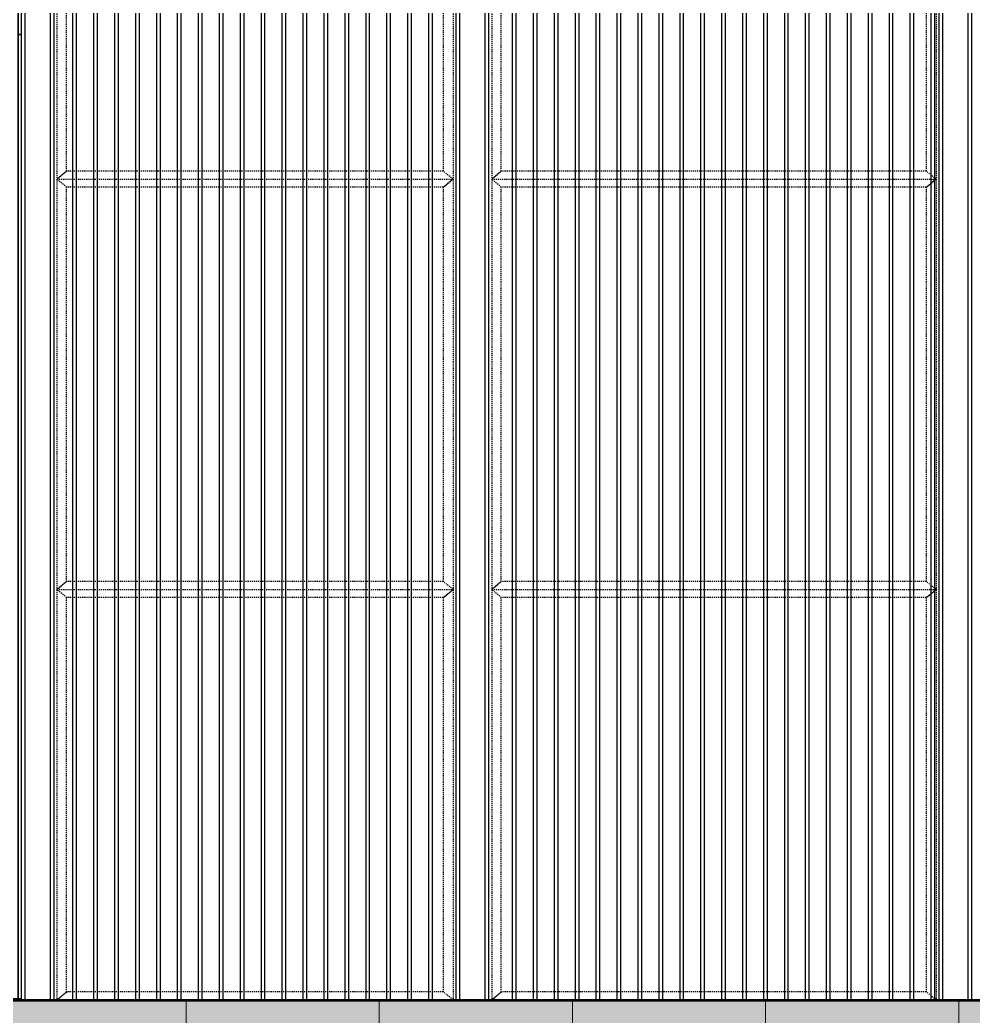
# Model space of a CAD drawing. Header units: millimetres. Extents: x -25371 to 2282244, y -90657 to 147824.
# Drawn here: x 1831195 to 1834155, y -1023 to 2072 of the extents above; entities that cross this region are included whole.
import ezdxf
from ezdxf.xclip import XClip

# ---------------------------------------------------------------- set-up
doc = ezdxf.new("R2010")
doc.units = ezdxf.units.MM
doc.header["$XCLIPFRAME"] = 0
doc.set_wipeout_variables(frame=1)
for name, pattern in [('CENTER', [50.8, 31.75, -6.35, 6.35, -6.35]), ('DPA_Hidden 100', [6, 4, -2]), ('TA_GL_000.90000', [2.475, 0.9, -0.225, 0.225, -0.225, 0.9]), ('TA_HL_001.00000', [6.5, 3.55, -2.95])]:
    doc.linetypes.add(name, pattern=pattern)
for name, color, linetype in [('000 - 0_SYM_DWG_GRIDLINE_MAIN_COLOR_251', 7, 'Continuous'), ('000 - GRID', 7, 'CENTER'), ('010 - ASPG_EXTR_MAIN_COLOR_2', 7, 'Continuous'), ('010 - ASPG_EXTR_WIPEOUT_', 7, 'Continuous'), ('010 - ASPG_FRAMING_MAIN_COLOR_1', 7, 'Continuous'), ('010 - ASPG_FRAMING_SUB_COLOR_2', 7, 'Continuous')]:
    doc.layers.add(name, color=color, linetype=linetype)
for name, color, linetype, lineweight in [('A-DETL', 7, 'Continuous', 70), ('A-FLOR-E', 7, 'Continuous', 35), ('A-GENM', 7, 'Continuous', 35), ('A-GLAZ-CURT', 7, 'Continuous', 35), ('A-GLAZ-CWMG', 7, 'Continuous', 35), ('A-WALL-PATT', 7, 'Continuous', 50), ('I-WALL-E', 7, 'Continuous', 50)]:
    doc.layers.add(name, color=color, linetype=linetype, lineweight=lineweight)
doc.styles.add('TA', font='', dxfattribs={"height": 4.5})
doc.styles.get('TA').set_extended_font_data('Cordia New')

# ---------------------------------------------------------------- blocks, each defined once
blk = doc.blocks.new('Rectangular Mullion - Mullion_Top_C-Channel-4573873-VS01 - ELEVATION 3')
at = {"layer": 'A-GLAZ-CWMG', "color": 7}
for p, q in [((-5263.2, 106500), (-5263.2, 106600)), ((-5263.2, 106600), (-5263.2, 106590)), ((-3860.7, 106600), (-5263.2, 106600)), ((-3860.7, 106600), (-5263.2, 106600)), ((-3860.7, 106590), (-3860.7, 106600)), ((-3860.7, 106600), (-3860.7, 106500)), ((-5263.2, 106590), (-5263.2, 106510)), ((-3860.7, 106510), (-3860.7, 106590)), ((-5263.2, 106510), (-5263.2, 106500)), ((-5263.2, 106500), (-3860.7, 106500)), ((-3860.7, 106500), (-5263.2, 106500)), ((-3860.7, 106500), (-3860.7, 106510))]:
    blk.add_line(p, q, dxfattribs=at)
blk = doc.blocks.new('Rectangular Mullion - 45 x 100mm-5525156-VS01 - ELEVATION 3')
at = {"layer": 'A-GLAZ-CWMG', "color": 7}
for p, q in [((-5308.2, 106600), (-5263.2, 106600)), ((-5263.2, 106600), (-5308.2, 106600)), ((-5308.2, 103600), (-5308.2, 106600)), ((-5308.2, 106600), (-5308.2, 103600)), ((-5263.2, 106600), (-5263.2, 103600)), ((-5263.2, 106600), (-5263.2, 103600)), ((-5308.2, 103600), (-5263.2, 103600)), ((-5263.2, 103600), (-5308.2, 103600))]:
    blk.add_line(p, q, dxfattribs=at)
blk = doc.blocks.new('DPA_CP_Entrance Louver Grill Vertical Z - Louver Grill Vertical Z-5514034-VS01 - ELEVATION 3')
at = {"layer": 'A-GLAZ-CURT', "color": 7}
for p, q in [((-2265.7, 106500), (-2315.7, 106500)), ((-2315.7, 106500), (-2265.7, 106500)), ((-2315.7, 106500), (-2315.7, 103645)), ((-2315.7, 106500), (-2315.7, 103645)), ((-2265.7, 106500), (-2315.7, 106500)), ((-2315.7, 106500), (-2267.7, 106500)), ((-2315.7, 103645), (-2315.7, 106500)), ((-2315.7, 103645), (-2315.7, 106500)), ((-2315.7, 106450), (-2315.7, 106500)), ((-2315.7, 106500), (-2315.7, 106450)), ((-2315.7, 106500), (-860.7, 106500)), ((-2315.7, 106500), (-860.7, 106500)), ((-2267.7, 106500), (-2265.7, 106500)), ((-2267.7, 103645), (-2267.7, 106500)), ((-2267.7, 103645), (-2267.7, 106500)), ((-2265.7, 103645), (-2265.7, 106500)), ((-2265.7, 106500), (-2265.7, 103645)), ((-860.7, 106500), (-910.7, 106500)), ((-910.7, 106500), (-860.7, 106500)), ((-910.7, 106500), (-908.7, 106500)), ((-860.7, 106500), (-910.7, 106500)), ((-910.7, 103645), (-910.7, 106500)), ((-910.7, 106500), (-910.7, 103645)), ((-908.7, 106500), (-860.7, 106500)), ((-908.7, 106500), (-908.7, 103645)), ((-908.7, 106500), (-908.7, 103645)), ((-860.7, 103645), (-860.7, 106500)), ((-860.7, 106500), (-860.7, 103645)), ((-860.7, 106500), (-860.7, 103645)), ((-860.7, 106500), (-860.7, 103645)), ((-860.7, 106450), (-860.7, 106500)), ((-860.7, 106500), (-860.7, 106450)), ((-2265.7, 103705), (-2265.7, 106450)), ((-2265.7, 106450), (-2265.7, 103705)), ((-910.7, 106450), (-2265.7, 106450)), ((-2265.7, 106450), (-910.7, 106450)), ((-2265.7, 106450), (-910.7, 106450)), ((-910.7, 106450), (-2265.7, 106450)), ((-2265.7, 103705), (-2265.7, 106450)), ((-2265.7, 106450), (-2265.7, 103705)), ((-910.7, 106450), (-910.7, 103705)), ((-910.7, 106450), (-910.7, 103705)), ((-910.7, 106450), (-910.7, 103705)), ((-910.7, 106450), (-910.7, 103705)), ((-2315.7, 103645), (-2315.7, 103705)), ((-2315.7, 103705), (-2315.7, 103645)), ((-2265.7, 103705), (-910.7, 103705)), ((-2265.7, 103705), (-910.7, 103705)), ((-2265.7, 103705), (-910.7, 103705)), ((-910.7, 103705), (-2265.7, 103705)), ((-860.7, 103645), (-860.7, 103705)), ((-860.7, 103705), (-860.7, 103645)), ((-2265.7, 103645), (-2315.7, 103645)), ((-2315.7, 103645), (-2265.7, 103645)), ((-2267.7, 103645), (-2315.7, 103645)), ((-2315.7, 103645), (-2265.7, 103645)), ((-860.7, 103645), (-2315.7, 103645)), ((-2315.7, 103645), (-860.7, 103645)), ((-2265.7, 103645), (-2267.7, 103645)), ((-860.7, 103645), (-910.7, 103645)), ((-910.7, 103645), (-860.7, 103645)), ((-910.7, 103645), (-860.7, 103645)), ((-908.7, 103645), (-910.7, 103645)), ((-860.7, 103645), (-908.7, 103645))]:
    blk.add_line(p, q, dxfattribs=at)
blk = doc.blocks.new('DPA_CP_Entrance Louver Grill Vertical Z - Louver Grill Vertical Z-5598109-VS01 - ELEVATION 3')
at = {"layer": 'A-GLAZ-CURT', "color": 7}
for p, q in [((-5213.2, 106500), (-5263.2, 106500)), ((-5263.2, 106500), (-5213.2, 106500)), ((-5263.2, 106500), (-5263.2, 103645)), ((-5263.2, 106500), (-5263.2, 103645)), ((-5213.2, 106500), (-5263.2, 106500)), ((-5263.2, 106500), (-5215.2, 106500)), ((-5263.2, 103645), (-5263.2, 106500)), ((-5263.2, 103645), (-5263.2, 106500)), ((-5263.2, 106450), (-5263.2, 106500)), ((-5263.2, 106500), (-5263.2, 106450)), ((-5263.2, 106500), (-3860.7, 106500)), ((-5263.2, 106500), (-3860.7, 106500)), ((-5215.2, 106500), (-5213.2, 106500)), ((-5215.2, 103645), (-5215.2, 106500)), ((-5215.2, 103645), (-5215.2, 106500)), ((-5213.2, 103645), (-5213.2, 106500)), ((-5213.2, 106500), (-5213.2, 103645)), ((-3860.7, 106500), (-3910.7, 106500)), ((-3910.7, 106500), (-3860.7, 106500)), ((-3910.7, 106500), (-3908.7, 106500)), ((-3860.7, 106500), (-3910.7, 106500)), ((-3910.7, 103645), (-3910.7, 106500)), ((-3910.7, 106500), (-3910.7, 103645)), ((-3908.7, 106500), (-3860.7, 106500)), ((-3908.7, 106500), (-3908.7, 103645)), ((-3908.7, 106500), (-3908.7, 103645)), ((-3860.7, 103645), (-3860.7, 106500)), ((-3860.7, 106500), (-3860.7, 103645)), ((-3860.7, 106500), (-3860.7, 103645)), ((-3860.7, 106500), (-3860.7, 103645)), ((-3860.7, 106450), (-3860.7, 106500)), ((-3860.7, 106500), (-3860.7, 106450)), ((-5213.2, 103705), (-5213.2, 106450)), ((-5213.2, 106450), (-5213.2, 103705)), ((-3910.7, 106450), (-5213.2, 106450)), ((-5213.2, 106450), (-3910.7, 106450)), ((-5213.2, 106450), (-3910.7, 106450)), ((-3910.7, 106450), (-5213.2, 106450)), ((-5213.2, 103705), (-5213.2, 106450)), ((-5213.2, 106450), (-5213.2, 103705)), ((-3910.7, 106450), (-3910.7, 103705)), ((-3910.7, 106450), (-3910.7, 103705)), ((-3910.7, 106450), (-3910.7, 103705)), ((-3910.7, 106450), (-3910.7, 103705)), ((-5263.2, 103645), (-5263.2, 103705)), ((-5263.2, 103705), (-5263.2, 103645)), ((-5213.2, 103705), (-3910.7, 103705)), ((-5213.2, 103705), (-3910.7, 103705)), ((-5213.2, 103705), (-3910.7, 103705)), ((-3910.7, 103705), (-5213.2, 103705)), ((-3860.7, 103645), (-3860.7, 103705)), ((-3860.7, 103705), (-3860.7, 103645)), ((-5213.2, 103645), (-5263.2, 103645)), ((-5263.2, 103645), (-5213.2, 103645)), ((-5215.2, 103645), (-5263.2, 103645)), ((-5263.2, 103645), (-5213.2, 103645)), ((-3860.7, 103645), (-5263.2, 103645)), ((-5263.2, 103645), (-3860.7, 103645)), ((-5213.2, 103645), (-5215.2, 103645)), ((-3860.7, 103645), (-3910.7, 103645)), ((-3910.7, 103645), (-3860.7, 103645)), ((-3910.7, 103645), (-3860.7, 103645)), ((-3908.7, 103645), (-3910.7, 103645)), ((-3860.7, 103645), (-3908.7, 103645))]:
    blk.add_line(p, q, dxfattribs=at)
blk = doc.blocks.new('Rectangular Mullion - Mullion_Top_C-Channel-4573259-VS01 - ELEVATION 3')
at = {"layer": 'A-GLAZ-CWMG', "color": 7}
for p, q in [((-2315.7, 106500), (-2315.7, 106600)), ((-2315.7, 106600), (-2315.7, 106590)), ((-860.7, 106600), (-2315.7, 106600)), ((-860.7, 106600), (-2315.7, 106600)), ((-860.7, 106590), (-860.7, 106600)), ((-860.7, 106600), (-860.7, 106500)), ((-2315.7, 106590), (-2315.7, 106510)), ((-860.7, 106510), (-860.7, 106590)), ((-2315.7, 106510), (-2315.7, 106500)), ((-2315.7, 106500), (-860.7, 106500)), ((-860.7, 106500), (-2315.7, 106500)), ((-860.7, 106500), (-860.7, 106510))]:
    blk.add_line(p, q, dxfattribs=at)
blk = doc.blocks.new('Rectangular Mullion - 45 x 100mm-4573260-VS01 - ELEVATION 3')
at = {"layer": 'A-GLAZ-CWMG', "color": 7}
for p, q in [((-2315.7, 103600), (-2315.7, 103645)), ((-2315.7, 103645), (-2315.7, 103600)), ((-2315.7, 103645), (-860.7, 103645)), ((-2315.7, 103645), (-860.7, 103645)), ((-860.7, 103600), (-860.7, 103645)), ((-860.7, 103645), (-860.7, 103600)), ((-860.7, 103600), (-2315.7, 103600)), ((-2315.7, 103600), (-860.7, 103600))]:
    blk.add_line(p, q, dxfattribs=at)
blk = doc.blocks.new('Rectangular Mullion - 45 x 100mm-4573874-VS01 - ELEVATION 3')
at = {"layer": 'A-GLAZ-CWMG', "color": 7}
for p, q in [((-5263.2, 103600), (-5263.2, 103645)), ((-5263.2, 103645), (-5263.2, 103600)), ((-5263.2, 103645), (-3860.7, 103645)), ((-5263.2, 103645), (-3860.7, 103645)), ((-3860.7, 103600), (-3860.7, 103645)), ((-3860.7, 103645), (-3860.7, 103600)), ((-3860.7, 103600), (-5263.2, 103600)), ((-5263.2, 103600), (-3860.7, 103600))]:
    blk.add_line(p, q, dxfattribs=at)
blk = doc.blocks.new('Rectangular Mullion - 45 x 100mm-5524821-VS01 - ELEVATION 3')
at = {"layer": 'A-GLAZ-CWMG', "color": 7}
for p, q in [((-860.7, 106600), (-815.7, 106600)), ((-815.7, 106600), (-860.7, 106600)), ((-860.7, 103600), (-860.7, 106600)), ((-860.7, 106600), (-860.7, 103600)), ((-815.7, 106600), (-815.7, 103600)), ((-815.7, 106600), (-815.7, 103600)), ((-860.7, 103600), (-815.7, 103600)), ((-815.7, 103600), (-860.7, 103600))]:
    blk.add_line(p, q, dxfattribs=at)
blk = doc.blocks.new('GM_Louver Grill Vertical Z1 - Z Profile-5514099-VS01 - ELEVATION 3')
at = {"layer": 'A-GENM', "color": 7, "lineweight": 9}
blk.add_line((-640.3, 103645), (-640.3, 106500), dxfattribs=at)
blk = doc.blocks.new('Rectangular Mullion - 45 x 100mm-5598520-VS01 - ELEVATION 3')
at = {"layer": 'A-GLAZ-CWMG', "color": 7}
for p, q in [((-5308.2, 108700), (-5263.2, 108700)), ((-5263.2, 108700), (-5308.2, 108700)), ((-5308.2, 106600), (-5308.2, 108700)), ((-5308.2, 108700), (-5308.2, 106600)), ((-5263.2, 108700), (-5263.2, 106600)), ((-5263.2, 108700), (-5263.2, 106600)), ((-5308.2, 106600), (-5263.2, 106600)), ((-5263.2, 106600), (-5308.2, 106600))]:
    blk.add_line(p, q, dxfattribs=at)
blk = doc.blocks.new('Rectangular Mullion - 45 x 100mm-5598452-VS01 - ELEVATION 3')
at = {"layer": 'A-GLAZ-CWMG', "color": 7}
for p, q in [((-860.7, 108700), (-815.7, 108700)), ((-815.7, 108700), (-860.7, 108700)), ((-860.7, 106600), (-860.7, 108700)), ((-860.7, 108700), (-860.7, 106600)), ((-815.7, 108700), (-815.7, 106600)), ((-815.7, 108700), (-815.7, 106600)), ((-860.7, 106600), (-815.7, 106600)), ((-815.7, 106600), (-860.7, 106600))]:
    blk.add_line(p, q, dxfattribs=at)
blk = doc.blocks.new('C-1-VS01-AR-2562-01 -B_20260615-142721_ELEVATION_3_EX')
at = {"layer": 'A-WALL-PATT', "lineweight": 9}
h = blk.add_hatch(dxfattribs=at)
h.set_pattern_fill('FP_3', style=0, pattern_type=2)
h.set_pattern_definition([(0, (-71649.76, 0), (812.8, 203.2), [33.528, -576.072, 33.528, -576.072, -3251.2]), (0, (-71649.76, 0), (812.8, 203.2), [-1219.2, 33.528, -1185.672, 33.528, -576.072, -1422.4]), (0, (-71649.76, 0), (812.8, 203.2), [-3048, 33.528, -372.872, 33.528, -982.472]), (120, (-71344.96, 101.6), (-582.37636, 602.30545), [33.528, -576.072, 33.528, -3827.272]), (120, (-71344.96, 101.6), (-582.37636, 602.30545), [-643.128, -576.072, 33.528, -1185.672, -2032]), (120, (-71344.96, 101.6), (-582.37636, 602.30545), [-2438.4, 33.528, -576.072, 33.528, -1388.872]), (120, (-71344.96, 101.6), (-582.37636, 602.30545), [-3081.528, -372.872, 33.528, -982.472]), (240, (-71243.36, 508), (-230.42364, -805.50545), [33.528, -576.072, 33.528, -576.072, -3251.2]), (240, (-71243.36, 508), (-230.42364, -805.50545), [-1219.2, 33.528, -1185.672, 33.528, -576.072, -1422.4]), (240, (-71243.36, 508), (-230.42364, -805.50545), [-3048, 33.528, -372.872, 33.528, -982.472])])
h.paths.add_polyline_path([(18783.4, 101100), (23287.6, 101100), (23287.6, 101102), (23717.6, 101102), (23717.6, 101100), (23737.6, 101100), (23737.6, 101102), (24167.6, 101102), (24167.6, 101100), (24538.8, 101100), (24538.8, 103600), (-9849.1, 103600), (-9849.1, 101100), (221.6, 101100), (221.6, 101102), (651.6, 101102), (651.6, 101100), (671.6, 101100), (671.6, 101102), (1101.6, 101102), (1101.6, 101100), (12559.3, 101100), (12559.3, 101102), (12989.3, 101102), (12989.3, 101100), (13009.3, 101100), (13009.3, 101102), (13439.3, 101102), (13439.3, 101100), (18602.1, 101100)])
h = blk.add_hatch(dxfattribs=at)
h.set_pattern_fill('FP_4', style=0, pattern_type=2)
h.set_pattern_definition([(0, (24510.75, 101170), (0, 600), []), (90, (24510.75, 101170), (-600, 4e-14), [])])
h.paths.add_polyline_path([(18783.4, 101100), (23287.6, 101100), (23287.6, 101102), (23717.6, 101102), (23717.6, 101100), (23737.6, 101100), (23737.6, 101102), (24167.6, 101102), (24167.6, 101100), (24538.8, 101100), (24538.8, 103600), (-9849.1, 103600), (-9849.1, 101100), (221.6, 101100), (221.6, 101102), (651.6, 101102), (651.6, 101100), (671.6, 101100), (671.6, 101102), (1101.6, 101102), (1101.6, 101100), (12559.3, 101100), (12559.3, 101102), (12989.3, 101102), (12989.3, 101100), (13009.3, 101100), (13009.3, 101102), (13439.3, 101102), (13439.3, 101100), (18602.1, 101100)])
at = {"layer": 'A-DETL', "color": 7, "linetype": 'DPA_Hidden 100', "lineweight": 9}
for p, q in [((18595, 107397.5), (24520, 103600)), ((24434.3, 107397.5), (18595, 103605.5))]:
    blk.add_line(p, q, dxfattribs=at)
at = {"layer": 'A-DETL', "color": 7}
for p, q in [((24538.8, 103600), (-9849.1, 103600)), ((12450, 103600), (24482.7, 103600))]:
    blk.add_line(p, q, dxfattribs=at)
at = {"layer": 'A-FLOR-E', "color": 7, "lineweight": 50}
for p, q in [((18978.1, 103600), (16979.4, 103600)), ((24482.7, 103600), (19248.7, 103600))]:
    blk.add_line(p, q, dxfattribs=at)
at = {"layer": 'I-WALL-E', "color": 7}
blk.add_line((-9699.1, 103600), (24482.7, 103600), dxfattribs=at)
at = {"layer": 'A-GENM', "color": 7}
for p in [(19335.3, 0), (19409, 0), (19482.6, 0), (19556.3, 0), (19630, 0), (19703.7, 0), (19777.3, 0), (19851, 0), (19924.7, 0), (19998.4, 0), (20072, 0), (20145.7, 0), (20219.4, 0), (20293.1, 0), (20366.7, 0), (20440.4, 0), (20514.1, 0), (20587.8, 0), (20782.8, 0), (20859.5, 0), (20936.3, 0), (21013.1, 0), (21089.8, 0), (21166.6, 0), (21243.4, 0), (21320.1, 0), (21396.9, 0), (21473.7, 0), (21550.4, 0), (21627.2, 0), (21704, 0), (21780.7, 0), (21857.5, 0), (21934.2, 0), (22011, 0), (22087.8, 0)]:
    blk.add_blockref('GM_Louver Grill Vertical Z1 - Z Profile-5514099-VS01 - ELEVATION 3', p, dxfattribs=at)
at = {"layer": 'A-GLAZ-CURT', "color": 7}
for name, p in [('DPA_CP_Entrance Louver Grill Vertical Z - Louver Grill Vertical Z-5598109-VS01 - ELEVATION 3', (23858.2, 0)), ('DPA_CP_Entrance Louver Grill Vertical Z - Louver Grill Vertical Z-5514034-VS01 - ELEVATION 3', (22358.2, 0))]:
    blk.add_blockref(name, p, dxfattribs=at)
at = {"layer": 'A-GLAZ-CWMG', "color": 7}
for name, p in [('Rectangular Mullion - 45 x 100mm-5598520-VS01 - ELEVATION 3', (23858.2, 0)), ('Rectangular Mullion - 45 x 100mm-5598452-VS01 - ELEVATION 3', (20858.2, 0)), ('Rectangular Mullion - 45 x 100mm-5598452-VS01 - ELEVATION 3', (22358.2, 0)), ('Rectangular Mullion - 45 x 100mm-4573874-VS01 - ELEVATION 3', (23858.2, 3000)), ('Rectangular Mullion - 45 x 100mm-4573260-VS01 - ELEVATION 3', (22358.2, 3000)), ('Rectangular Mullion - 45 x 100mm-5525156-VS01 - ELEVATION 3', (23858.2, 0)), ('Rectangular Mullion - Mullion_Top_C-Channel-4573873-VS01 - ELEVATION 3', (23858.2, 0)), ('Rectangular Mullion - 45 x 100mm-5524821-VS01 - ELEVATION 3', (20858.2, 0)), ('Rectangular Mullion - Mullion_Top_C-Channel-4573259-VS01 - ELEVATION 3', (22358.2, 0)), ('Rectangular Mullion - 45 x 100mm-5524821-VS01 - ELEVATION 3', (22358.2, 0)), ('Rectangular Mullion - 45 x 100mm-4573874-VS01 - ELEVATION 3', (23858.2, 0)), ('Rectangular Mullion - 45 x 100mm-4573260-VS01 - ELEVATION 3', (22358.2, 0))]:
    blk.add_blockref(name, p, dxfattribs=at)
blk = doc.blocks.new('*U974')
at = {"layer": '000 - 0_SYM_DWG_GRIDLINE_MAIN_COLOR_251', "color": 7, "linetype": 'ByBlock', "ltscale": 5}
blk.add_line((20, 0), (-588.498, 0), dxfattribs=at)
at = {"color": 7, "style": 'TA', "flags": 1}
blk.add_attdef('LOCATION', (6, -6), '', height=4.5, rotation=270, dxfattribs=at)
blk = doc.blocks.new('C-1-VS01_REV00_20260615-145551_ELEVATION_3_DIMS-2')
at = {"layer": '000 - GRID', "color": 7, "linetype": 'TA_GL_000.90000', "xscale": 50.00000000000004, "yscale": 50.00000000000004, "zscale": 50.00000000000004, "rotation": 180}
blk.add_blockref('*U974', (2686.7, 103600), dxfattribs=at)
blk = doc.blocks.new('*U1545')
at = {"color": 7}
blk.add_wipeout([(50, 0), (1450, 0), (1450, 5100), (50, 5100)], dxfattribs=at).dxf.layer = '010 - ASPG_EXTR_WIPEOUT_'
at = {"layer": '010 - ASPG_EXTR_MAIN_COLOR_2', "color": 7}
for points in [[(129.8, 0), (140, 0), (140, 5100), (129.8, 5100)], [(194.8, 0), (205, 0), (205, 5100), (194.8, 5100)], [(259.8, 0), (270, 0), (270, 5100), (259.8, 5100)], [(324.8, 0), (335, 0), (335, 5100), (324.8, 5100)], [(389.8, 0), (400, 0), (400, 5100), (389.8, 5100)], [(454.8, 0), (465, 0), (465, 5100), (454.8, 5100)], [(519.8, 0), (530, 0), (530, 5100), (519.8, 5100)], [(584.8, 0), (595, 0), (595, 5100), (584.8, 5100)], [(649.8, 0), (660, 0), (660, 5100), (649.8, 5100)], [(714.8, 0), (725, 0), (725, 5100), (714.8, 5100)], [(779.8, 0), (790, 0), (790, 5100), (779.8, 5100)], [(844.8, 0), (855, 0), (855, 5100), (844.8, 5100)], [(909.8, 0), (920, 0), (920, 5100), (909.8, 5100)], [(974.8, 0), (985, 0), (985, 5100), (974.8, 5100)], [(1039.8, 0), (1050, 0), (1050, 5100), (1039.8, 5100)], [(1104.8, 0), (1115, 0), (1115, 5100), (1104.8, 5100)], [(1169.8, 0), (1180, 0), (1180, 5100), (1169.8, 5100)], [(1234.8, 0), (1245, 0), (1245, 5100), (1234.8, 5100)], [(1299.8, 0), (1310, 0), (1310, 5100), (1299.8, 5100)], [(1364.8, 0), (1375, 0), (1375, 5100), (1364.8, 5100)]]:
    blk.add_lwpolyline(points, close=True, dxfattribs=at)
at = {"layer": '010 - ASPG_FRAMING_SUB_COLOR_2', "color": 7}
blk.add_lwpolyline([(50, 0), (1450, 0), (1450, 5100), (50, 5100)], close=True, dxfattribs=at)
at = {"color": 7}
for points in [[(-50, 0), (50, 0), (50, 5100), (-50, 5100)], [(1450, 0), (1550, 0), (1550, 5100), (1450, 5100)]]:
    blk.add_wipeout(points, dxfattribs=at).dxf.layer = '010 - ASPG_EXTR_WIPEOUT_'
at = {"layer": '010 - ASPG_EXTR_MAIN_COLOR_2', "color": 7}
blk.add_lwpolyline([(64.8, 0), (75, 0), (75, 5100), (64.8, 5100)], close=True, dxfattribs=at)
at = {"layer": '010 - ASPG_FRAMING_MAIN_COLOR_1', "color": 7}
for points in [[(-50, 0), (-40, 0), (-40, 5100), (-50, 5100)], [(40, 0), (50, 0), (50, 5100), (40, 5100)], [(1450, 0), (1460, 0), (1460, 5100), (1450, 5100)], [(1540, 0), (1550, 0), (1550, 5100), (1540, 5100)]]:
    blk.add_lwpolyline(points, close=True, dxfattribs=at)
at = {"layer": '010 - ASPG_FRAMING_SUB_COLOR_2', "color": 7}
for points in [[(-50, 0), (50, 0), (50, 5100), (-50, 5100)], [(1450, 0), (1550, 0), (1550, 5100), (1450, 5100)]]:
    blk.add_lwpolyline(points, close=True, dxfattribs=at)
blk = doc.blocks.new('*U1547')
at = {"color": 7}
blk.add_wipeout([(50, 0), (1450, 0), (1450, 5100), (50, 5100)], dxfattribs=at).dxf.layer = '010 - ASPG_EXTR_WIPEOUT_'
at = {"layer": '010 - ASPG_EXTR_MAIN_COLOR_2', "color": 7}
for points in [[(129.8, 0), (140, 0), (140, 5100), (129.8, 5100)], [(194.8, 0), (205, 0), (205, 5100), (194.8, 5100)], [(259.8, 0), (270, 0), (270, 5100), (259.8, 5100)], [(324.8, 0), (335, 0), (335, 5100), (324.8, 5100)], [(389.8, 0), (400, 0), (400, 5100), (389.8, 5100)], [(454.8, 0), (465, 0), (465, 5100), (454.8, 5100)], [(519.8, 0), (530, 0), (530, 5100), (519.8, 5100)], [(584.8, 0), (595, 0), (595, 5100), (584.8, 5100)], [(649.8, 0), (660, 0), (660, 5100), (649.8, 5100)], [(714.8, 0), (725, 0), (725, 5100), (714.8, 5100)], [(779.8, 0), (790, 0), (790, 5100), (779.8, 5100)], [(844.8, 0), (855, 0), (855, 5100), (844.8, 5100)], [(909.8, 0), (920, 0), (920, 5100), (909.8, 5100)], [(974.8, 0), (985, 0), (985, 5100), (974.8, 5100)], [(1039.8, 0), (1050, 0), (1050, 5100), (1039.8, 5100)], [(1104.8, 0), (1115, 0), (1115, 5100), (1104.8, 5100)], [(1169.8, 0), (1180, 0), (1180, 5100), (1169.8, 5100)], [(1234.8, 0), (1245, 0), (1245, 5100), (1234.8, 5100)], [(1299.8, 0), (1310, 0), (1310, 5100), (1299.8, 5100)], [(1364.8, 0), (1375, 0), (1375, 5100), (1364.8, 5100)]]:
    blk.add_lwpolyline(points, close=True, dxfattribs=at)
at = {"layer": '010 - ASPG_FRAMING_SUB_COLOR_2', "color": 7}
blk.add_lwpolyline([(50, 0), (1450, 0), (1450, 5100), (50, 5100)], close=True, dxfattribs=at)
at = {"color": 7}
for points in [[(-50, 0), (50, 0), (50, 5100), (-50, 5100)], [(1450, 0), (1550, 0), (1550, 5100), (1450, 5100)]]:
    blk.add_wipeout(points, dxfattribs=at).dxf.layer = '010 - ASPG_EXTR_WIPEOUT_'
at = {"layer": '010 - ASPG_EXTR_MAIN_COLOR_2', "color": 7}
blk.add_lwpolyline([(64.8, 0), (75, 0), (75, 5100), (64.8, 5100)], close=True, dxfattribs=at)
at = {"layer": '010 - ASPG_FRAMING_MAIN_COLOR_1', "color": 7}
for points in [[(-50, 0), (-40, 0), (-40, 5100), (-50, 5100)], [(40, 0), (50, 0), (50, 5100), (40, 5100)], [(1450, 0), (1460, 0), (1460, 5100), (1450, 5100)], [(1540, 0), (1550, 0), (1550, 5100), (1540, 5100)]]:
    blk.add_lwpolyline(points, close=True, dxfattribs=at)
at = {"layer": '010 - ASPG_FRAMING_SUB_COLOR_2', "color": 7}
for points in [[(-50, 0), (50, 0), (50, 5100), (-50, 5100)], [(1450, 0), (1550, 0), (1550, 5100), (1450, 5100)]]:
    blk.add_lwpolyline(points, close=True, dxfattribs=at)
blk = doc.blocks.new('*U1546')
at = {"color": 7}
blk.add_wipeout([(50, 0), (1300, 0), (1300, 5100), (50, 5100)], dxfattribs=at).dxf.layer = '010 - ASPG_EXTR_WIPEOUT_'
at = {"layer": '010 - ASPG_EXTR_MAIN_COLOR_2', "color": 7}
for points in [[(125, 0), (135.2, 0), (135.2, 5100), (125, 5100)], [(190, 0), (200.2, 0), (200.2, 5100), (190, 5100)], [(255, 0), (265.2, 0), (265.2, 5100), (255, 5100)], [(320, 0), (330.2, 0), (330.2, 5100), (320, 5100)], [(385, 0), (395.2, 0), (395.2, 5100), (385, 5100)], [(450, 0), (460.2, 0), (460.2, 5100), (450, 5100)], [(515, 0), (525.2, 0), (525.2, 5100), (515, 5100)], [(580, 0), (590.2, 0), (590.2, 5100), (580, 5100)], [(645, 0), (655.2, 0), (655.2, 5100), (645, 5100)], [(710, 0), (720.2, 0), (720.2, 5100), (710, 5100)], [(775, 0), (785.2, 0), (785.2, 5100), (775, 5100)], [(840, 0), (850.2, 0), (850.2, 5100), (840, 5100)], [(905, 0), (915.2, 0), (915.2, 5100), (905, 5100)], [(970, 0), (980.2, 0), (980.2, 5100), (970, 5100)], [(1035, 0), (1045.2, 0), (1045.2, 5100), (1035, 5100)], [(1100, 0), (1110.2, 0), (1110.2, 5100), (1100, 5100)], [(1165, 0), (1175.2, 0), (1175.2, 5100), (1165, 5100)], [(1230, 0), (1240.2, 0), (1240.2, 5100), (1230, 5100)]]:
    blk.add_lwpolyline(points, close=True, dxfattribs=at)
at = {"layer": '010 - ASPG_FRAMING_SUB_COLOR_2', "color": 7}
blk.add_lwpolyline([(50, 0), (1300, 0), (1300, 5100), (50, 5100)], close=True, dxfattribs=at)
at = {"color": 7}
for points in [[(-50, 0), (50, 0), (50, 5100), (-50, 5100)], [(1300, 0), (1400, 0), (1400, 5100), (1300, 5100)]]:
    blk.add_wipeout(points, dxfattribs=at).dxf.layer = '010 - ASPG_EXTR_WIPEOUT_'
at = {"layer": '010 - ASPG_FRAMING_MAIN_COLOR_1', "color": 7}
for points in [[(-50, 0), (-40, 0), (-40, 5100), (-50, 5100)], [(40, 0), (50, 0), (50, 5100), (40, 5100)], [(1300, 0), (1310, 0), (1310, 5100), (1300, 5100)], [(1390, 0), (1400, 0), (1400, 5100), (1390, 5100)]]:
    blk.add_lwpolyline(points, close=True, dxfattribs=at)
at = {"layer": '010 - ASPG_FRAMING_SUB_COLOR_2', "color": 7}
for points in [[(-50, 0), (50, 0), (50, 5100), (-50, 5100)], [(1300, 0), (1400, 0), (1400, 5100), (1300, 5100)]]:
    blk.add_lwpolyline(points, close=True, dxfattribs=at)
blk = doc.blocks.new('*U1897')
at = {"layer": '010 - ASPG_FRAMING_MAIN_COLOR_1', "color": 7, "linetype": 'ByBlock'}
for points in [[(0, 0), (0, 1230), (25, 1200), (25, 30), (0, 0)], [(1275, 1230), (0, 1230), (25, 1200), (1250, 1200)], [(1275, 0), (1275, 1230), (1250, 1200), (1250, 30), (1275, 0)], [(25, 30), (1250, 30), (1275, 0), (0, 0), (25, 30)]]:
    blk.add_lwpolyline(points, close=True, dxfattribs=at)
blk = doc.blocks.new('*U1896')
at = {"layer": '010 - ASPG_FRAMING_MAIN_COLOR_1', "color": 7, "linetype": 'ByBlock'}
for points in [[(0, 0), (0, 1380), (25, 1350), (25, 30), (0, 0)], [(1275, 1380), (0, 1380), (25, 1350), (1250, 1350)], [(1275, 0), (1275, 1380), (1250, 1350), (1250, 30), (1275, 0)], [(25, 30), (1250, 30), (1275, 0), (0, 0), (25, 30)]]:
    blk.add_lwpolyline(points, close=True, dxfattribs=at)

msp = doc.modelspace()

# ---------------------------------------------------------------- block references
at = {"color": 7}
ref = msp.add_blockref('C-1-VS01-AR-2562-01 -B_20260615-142721_ELEVATION_3_EX', (1812640.274, -104572.744), dxfattribs=at)
XClip(ref).set_block_clipping_path([(4847.059925341, 96707.0933076996), (33463.847453482, 115145.365818867)])

# ---------------------------------------------------------------- next in the draw order: block references
at = {"color": 7, "xscale": -1}
msp.add_blockref('*U1545', (1835600.274, -972.744), dxfattribs=at)

# ---------------------------------------------------------------- next in the draw order: block references
msp.add_blockref('*U1547', (1834100.274, -972.744), dxfattribs=at)

# ---------------------------------------------------------------- next in the draw order: block references
msp.add_blockref('*U1546', (1832600.274, -972.744), dxfattribs=at)

# ---------------------------------------------------------------- next in the draw order: block references
at = {"color": 7}
msp.add_blockref('C-1-VS01_REV00_20260615-145551_ELEVATION_3_DIMS-2', (1812640.274, -104572.744), dxfattribs=at)
at = {"color": 7, "linetype": 'TA_HL_001.00000', "xscale": -1, "rotation": 270}
for name, p in [('*U1897', (1831310.273, 1577.256)), ('*U1896', (1832660.274, 1577.256)), ('*U1897', (1831310.273, 302.256)), ('*U1896', (1832660.274, 302.256)), ('*U1897', (1831310.273, -972.744)), ('*U1896', (1832660.274, -972.744))]:
    msp.add_blockref(name, p, dxfattribs=at)

doc.saveas('drawing.dxf')
